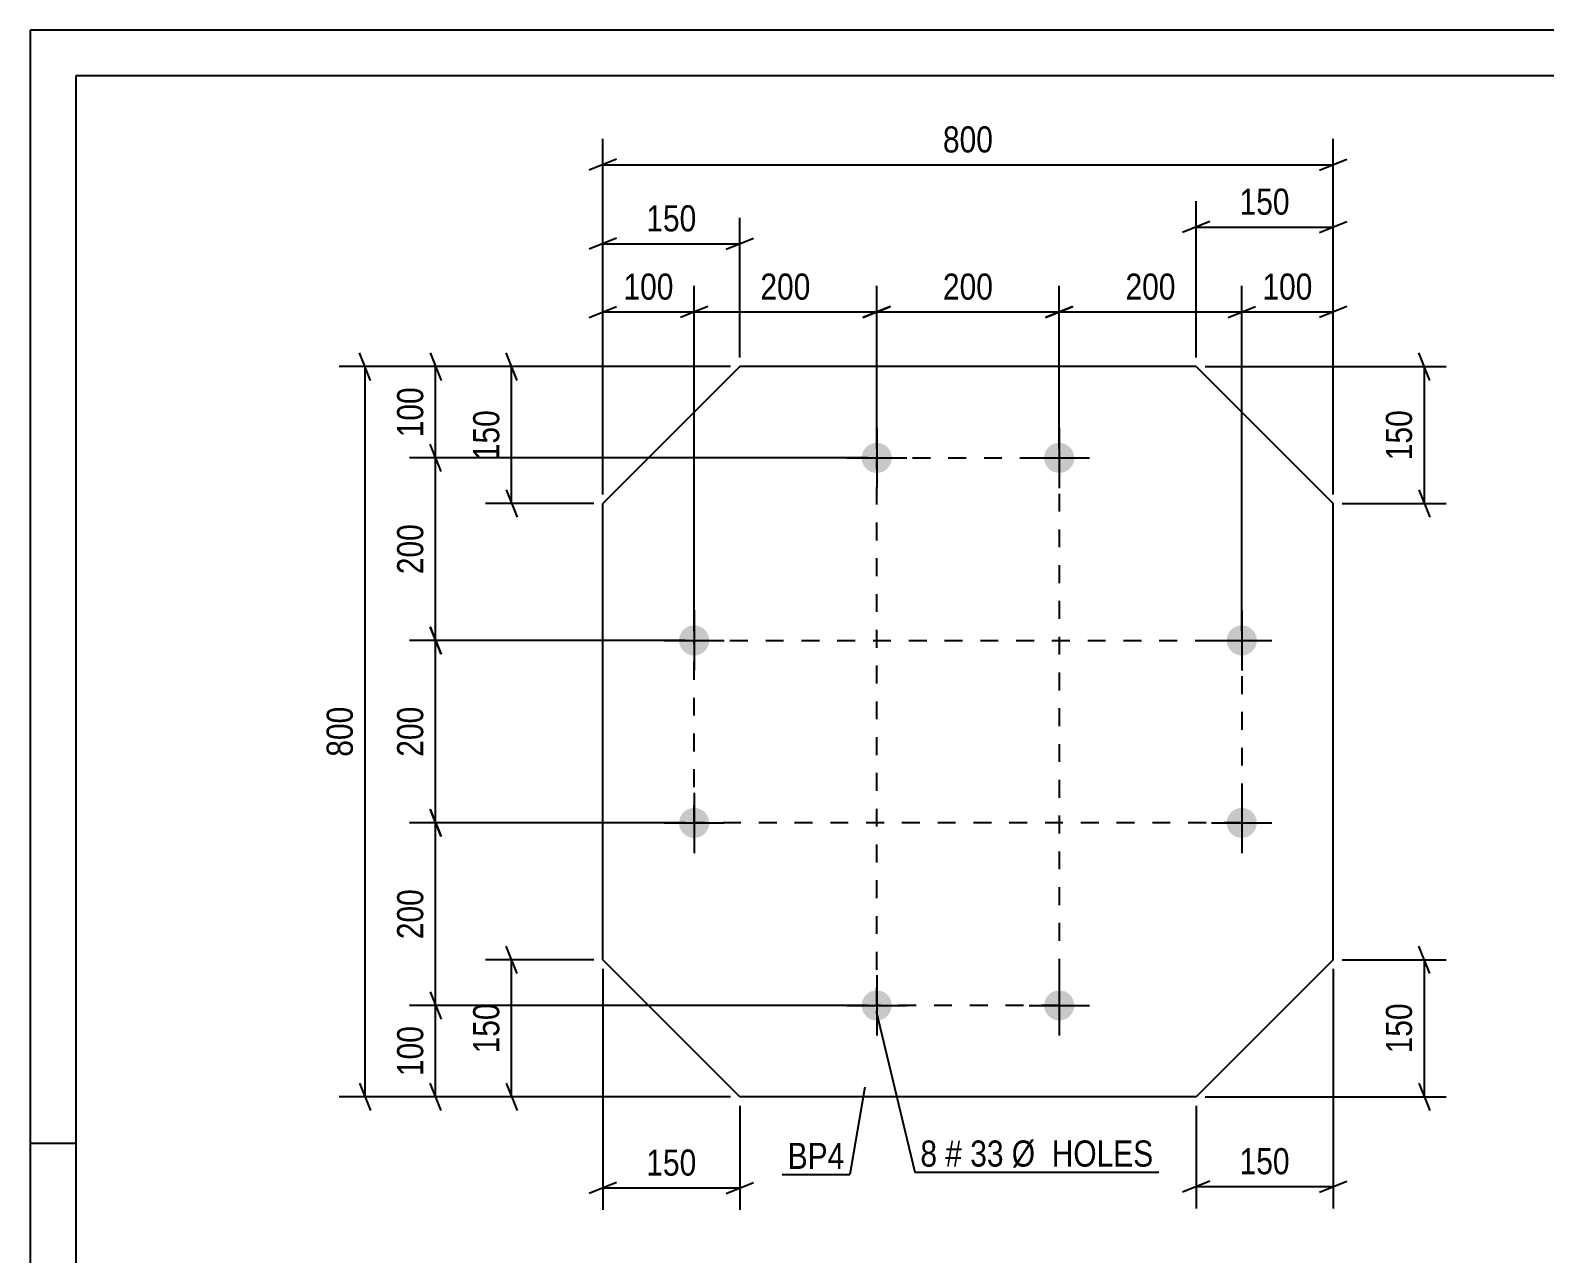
# Model space of a CAD drawing. Header units: millimetres. Extents: x 0 to 594, y 0 to 420.
# Drawn here: x 0 to 165.9, y 285.9 to 420 of the extents above; entities that cross this region are included whole.
import ezdxf

# ---------------------------------------------------------------- set-up
doc = ezdxf.new("R2010")
doc.units = ezdxf.units.MM
doc.linetypes.add('DXK_LINE_DOT2', pattern=[3.9198, 1.9599, -1.9599])
doc.styles.add('Arial Narrow', font='ARIALN.TTF', dxfattribs={"height": 0.2})

# ---------------------------------------------------------------- blocks, each defined once
blk = doc.blocks.new('Unknown-284929833-1131')
at = {"color": 5, "linetype": 'Continuous'}
for p, q in [((594, 420), (0, 420)), ((0, 420), (0, 0)), ((589, 415), (5, 415)), ((5, 415), (5, 5)), ((5, 298), (0, 298))]:
    blk.add_line(p, q, dxfattribs=at)
blk = doc.blocks.new('Bolt-284929833-6238 - 6204')
at = {"linetype": 'Continuous'}
for points in [[(92.73, 374.79, -1), (92.73, 371.49, -1)], [(112.73, 374.79, -1), (112.73, 371.49, -1)], [(72.73, 354.79, -1), (72.73, 351.49, -1)], [(132.73, 354.79, -1), (132.73, 351.49, -1)], [(72.73, 334.79, -1), (72.73, 331.49, -1)], [(132.73, 334.79, -1), (132.73, 331.49, -1)], [(92.73, 314.79, -1), (92.73, 311.49, -1)], [(112.73, 314.79, -1), (112.73, 311.49, -1)]]:
    blk.add_hatch(color=1, dxfattribs=at).paths.add_polyline_path(points)
at = {"color": 1, "linetype": 'Continuous'}
for p, q in [((92.73, 376.44), (92.73, 369.84)), ((112.73, 376.44), (112.73, 369.84)), ((89.43, 373.14), (96.03, 373.14)), ((109.43, 373.14), (116.03, 373.14)), ((72.73, 356.44), (72.73, 349.84)), ((132.73, 356.44), (132.73, 349.84)), ((69.43, 353.14), (76.03, 353.14)), ((129.43, 353.14), (136.03, 353.14)), ((72.73, 336.44), (72.73, 329.84)), ((132.73, 336.44), (132.73, 329.84)), ((69.43, 333.14), (76.03, 333.14)), ((129.43, 333.14), (136.03, 333.14)), ((92.73, 316.44), (92.73, 309.84)), ((112.73, 316.44), (112.73, 309.84)), ((89.43, 313.14), (96.03, 313.14)), ((109.43, 313.14), (116.03, 313.14))]:
    blk.add_line(p, q, dxfattribs=at)
blk = doc.blocks.new('Part-284929833-6243 - 6204')
at = {"color": 2, "linetype": 'Continuous'}
for p, q in [((77.73, 383.14), (62.73, 368.14)), ((127.73, 383.14), (77.73, 383.14)), ((127.73, 383.14), (142.73, 368.14)), ((62.73, 318.14), (62.73, 368.14)), ((142.73, 318.14), (142.73, 368.14)), ((77.73, 303.14), (62.73, 318.14)), ((142.73, 318.14), (127.73, 303.14)), ((127.73, 303.14), (77.73, 303.14))]:
    blk.add_line(p, q, dxfattribs=at)
blk = doc.blocks.new('Rectangle-284929833-11188 - 6204')
at = {"color": 1, "linetype": 'DXK_LINE_DOT2'}
blk.add_lwpolyline([(92.73, 373.14), (112.73, 373.14), (112.73, 313.14), (92.73, 313.14), (92.73, 373.14)], close=True, dxfattribs=at)
blk = doc.blocks.new('Rectangle-284929833-11198 - 6204')
at = {"color": 1, "linetype": 'DXK_LINE_DOT2'}
blk.add_lwpolyline([(72.73, 353.14), (132.73, 353.14), (132.73, 333.14), (72.73, 333.14), (72.73, 353.14)], close=True, dxfattribs=at)
blk = doc.blocks.new('StraightDimension-284929833-6245 - 6204')
at = {"color": 7, "linetype": 'Continuous'}
for p, q in [((142.73, 317.14), (142.73, 290.89)), ((127.73, 302.14), (127.73, 290.89)), ((129.23, 293.89), (126.23, 292.69)), ((141.23, 292.69), (144.23, 293.89)), ((127.73, 293.29), (142.73, 293.29))]:
    blk.add_line(p, q, dxfattribs=at)
at = {"color": 0}
blk.add_wipeout([(138.57, 294.04), (138.57, 298.24), (131.89, 298.24), (131.89, 294.04)], dxfattribs=at)
at = {"color": 3, "style": 'Arial Narrow'}
blk.add_text('150', height=2.863, dxfattribs=at).set_placement((132.49, 294.64))
blk = doc.blocks.new('StraightDimension-284929833-6440 - 6204')
at = {"color": 7, "linetype": 'Continuous'}
for p, q in [((45, 351.64), (43.8, 354.64)), ((71.73, 353.14), (41.55, 353.14)), ((44.4, 333.14), (44.4, 353.14)), ((43.8, 334.64), (45, 331.64)), ((71.73, 333.14), (41.55, 333.14))]:
    blk.add_line(p, q, dxfattribs=at)
at = {"color": 0}
blk.add_wipeout([(43.65, 346.48), (39.45, 346.48), (39.45, 339.8), (43.65, 339.8)], dxfattribs=at)
at = {"color": 3, "style": 'Arial Narrow'}
blk.add_text('200', height=2.863, rotation=90.0002, dxfattribs=at).set_placement((43.05, 340.4))
blk = doc.blocks.new('StraightDimension-284929833-6263 - 6204')
at = {"color": 7, "linetype": 'Continuous'}
for p, q in [((62.73, 317.14), (62.73, 290.74)), ((77.73, 302.14), (77.73, 290.74)), ((64.23, 293.74), (61.23, 292.54)), ((76.23, 292.54), (79.23, 293.74)), ((62.73, 293.14), (77.73, 293.14))]:
    blk.add_line(p, q, dxfattribs=at)
at = {"color": 0}
blk.add_wipeout([(73.57, 293.89), (73.57, 298.09), (66.89, 298.09), (66.89, 293.89)], dxfattribs=at)
at = {"color": 3, "style": 'Arial Narrow'}
blk.add_text('150', height=2.863, dxfattribs=at).set_placement((67.49, 294.49))
blk = doc.blocks.new('StraightDimension-284929833-6404 - 6204')
at = {"color": 7, "linetype": 'Continuous'}
for p, q in [((72.73, 354.14), (72.73, 391.98)), ((92.73, 374.14), (92.73, 391.98)), ((74.23, 389.73), (71.23, 388.53)), ((72.73, 389.13), (92.73, 389.13)), ((91.23, 388.53), (94.23, 389.73))]:
    blk.add_line(p, q, dxfattribs=at)
at = {"color": 0}
blk.add_wipeout([(86.07, 389.88), (86.07, 394.08), (79.39, 394.08), (79.39, 389.88)], dxfattribs=at)
at = {"color": 3, "style": 'Arial Narrow'}
blk.add_text('200', height=2.863, dxfattribs=at).set_placement((79.99, 390.48))
blk = doc.blocks.new('StraightDimension-284929833-6402 - 6204')
at = {"color": 7, "linetype": 'Continuous'}
for p, q in [((92.73, 374.14), (92.73, 391.98)), ((112.73, 374.14), (112.73, 391.98)), ((94.23, 389.73), (91.23, 388.53)), ((92.73, 389.13), (112.73, 389.13)), ((111.23, 388.53), (114.23, 389.73))]:
    blk.add_line(p, q, dxfattribs=at)
at = {"color": 0}
blk.add_wipeout([(106.07, 389.88), (106.07, 394.08), (99.39, 394.08), (99.39, 389.88)], dxfattribs=at)
at = {"color": 3, "style": 'Arial Narrow'}
blk.add_text('200', height=2.863, dxfattribs=at).set_placement((99.99, 390.48))
blk = doc.blocks.new('StraightDimension-284929833-6281 - 6204')
at = {"color": 7, "linetype": 'Continuous'}
for p, q in [((127.73, 384.14), (127.73, 401.29)), ((142.73, 369.14), (142.73, 401.29)), ((129.23, 399.04), (126.23, 397.84)), ((127.73, 398.44), (142.73, 398.44)), ((141.23, 397.84), (144.23, 399.04))]:
    blk.add_line(p, q, dxfattribs=at)
at = {"color": 0}
blk.add_wipeout([(138.57, 399.19), (138.57, 403.39), (131.89, 403.39), (131.89, 399.19)], dxfattribs=at)
at = {"color": 3, "style": 'Arial Narrow'}
blk.add_text('150', height=2.863, dxfattribs=at).set_placement((132.49, 399.79))
blk = doc.blocks.new('StraightDimension-284929833-6428 - 6204')
at = {"color": 7, "linetype": 'Continuous'}
for p, q in [((43.8, 314.64), (45, 311.64)), ((91.73, 313.14), (41.55, 313.14)), ((44.4, 303.14), (44.4, 313.14)), ((45, 301.64), (43.8, 304.64)), ((76.73, 303.14), (41.55, 303.14))]:
    blk.add_line(p, q, dxfattribs=at)
at = {"color": 0}
blk.add_wipeout([(43.65, 311.48), (39.45, 311.48), (39.45, 304.8), (43.65, 304.8)], dxfattribs=at)
at = {"color": 3, "style": 'Arial Narrow'}
blk.add_text('100', height=2.863, rotation=90.0002, dxfattribs=at).set_placement((43.05, 305.4))
blk = doc.blocks.new('StraightDimension-284929833-6299 - 6204')
at = {"color": 7, "linetype": 'Continuous'}
for p, q in [((62.73, 369.14), (62.73, 399.46)), ((77.73, 384.14), (77.73, 399.46)), ((64.23, 397.21), (61.23, 396.01)), ((62.73, 396.61), (77.73, 396.61)), ((76.23, 396.01), (79.23, 397.21))]:
    blk.add_line(p, q, dxfattribs=at)
at = {"color": 0}
blk.add_wipeout([(73.57, 397.36), (73.57, 401.56), (66.89, 401.56), (66.89, 397.36)], dxfattribs=at)
at = {"color": 3, "style": 'Arial Narrow'}
blk.add_text('150', height=2.863, dxfattribs=at).set_placement((67.49, 397.96))
blk = doc.blocks.new('StraightDimension-284929833-6318 - 6204')
at = {"color": 7, "linetype": 'Continuous'}
for p, q in [((153.33, 381.64), (152.13, 384.64)), ((128.73, 383.14), (155.13, 383.14)), ((152.73, 368.14), (152.73, 383.14)), ((152.13, 369.64), (153.33, 366.64)), ((143.73, 368.14), (155.13, 368.14))]:
    blk.add_line(p, q, dxfattribs=at)
at = {"color": 0}
blk.add_wipeout([(151.98, 378.98), (147.78, 378.98), (147.78, 372.29), (151.98, 372.29)], dxfattribs=at)
at = {"color": 3, "style": 'Arial Narrow'}
blk.add_text('150', height=2.863, rotation=90.0002, dxfattribs=at).set_placement((151.38, 372.89))
blk = doc.blocks.new('StraightDimension-284929833-6336 - 6204')
at = {"color": 7, "linetype": 'Continuous'}
for p, q in [((153.33, 316.64), (152.13, 319.64)), ((143.73, 318.14), (155.13, 318.14)), ((152.73, 303.14), (152.73, 318.14)), ((152.13, 304.64), (153.33, 301.64)), ((128.73, 303.14), (155.13, 303.14))]:
    blk.add_line(p, q, dxfattribs=at)
at = {"color": 0}
blk.add_wipeout([(151.98, 313.98), (147.78, 313.98), (147.78, 307.29), (151.98, 307.29)], dxfattribs=at)
at = {"color": 3, "style": 'Arial Narrow'}
blk.add_text('150', height=2.863, rotation=90.0002, dxfattribs=at).set_placement((151.38, 307.89))
blk = doc.blocks.new('StraightDimension-284929833-6354 - 6204')
at = {"color": 7, "linetype": 'Continuous'}
for p, q in [((53.33, 381.64), (52.13, 384.64)), ((76.73, 383.14), (49.88, 383.14)), ((52.73, 368.14), (52.73, 383.14)), ((52.13, 369.64), (53.33, 366.64)), ((61.73, 368.14), (49.88, 368.14))]:
    blk.add_line(p, q, dxfattribs=at)
at = {"color": 0}
blk.add_wipeout([(51.98, 378.98), (47.78, 378.98), (47.78, 372.29), (51.98, 372.29)], dxfattribs=at)
at = {"color": 3, "style": 'Arial Narrow'}
blk.add_text('150', height=2.863, rotation=90.0002, dxfattribs=at).set_placement((51.38, 372.89))
blk = doc.blocks.new('StraightDimension-284929833-6372 - 6204')
at = {"color": 7, "linetype": 'Continuous'}
for p, q in [((53.33, 316.64), (52.13, 319.64)), ((61.73, 318.14), (49.88, 318.14)), ((52.73, 303.14), (52.73, 318.14)), ((52.13, 304.64), (53.33, 301.64)), ((76.73, 303.14), (49.88, 303.14))]:
    blk.add_line(p, q, dxfattribs=at)
at = {"color": 0}
blk.add_wipeout([(51.98, 313.98), (47.78, 313.98), (47.78, 307.29), (51.98, 307.29)], dxfattribs=at)
at = {"color": 3, "style": 'Arial Narrow'}
blk.add_text('150', height=2.863, rotation=90.0002, dxfattribs=at).set_placement((51.38, 307.89))
blk = doc.blocks.new('StraightDimension-284929833-6390 - 6204')
at = {"color": 7, "linetype": 'Continuous'}
for p, q in [((132.73, 354.14), (132.73, 391.98)), ((142.73, 369.14), (142.73, 391.98)), ((131.23, 388.53), (134.23, 389.73)), ((132.73, 389.13), (142.73, 389.13)), ((144.23, 389.73), (141.23, 388.53))]:
    blk.add_line(p, q, dxfattribs=at)
at = {"color": 0}
blk.add_wipeout([(141.07, 389.88), (141.07, 394.08), (134.39, 394.08), (134.39, 389.88)], dxfattribs=at)
at = {"color": 3, "style": 'Arial Narrow'}
blk.add_text('100', height=2.863, dxfattribs=at).set_placement((134.99, 390.48))
blk = doc.blocks.new('StraightDimension-284929833-6400 - 6204')
at = {"color": 7, "linetype": 'Continuous'}
for p, q in [((112.73, 374.14), (112.73, 391.98)), ((132.73, 354.14), (132.73, 391.98)), ((114.23, 389.73), (111.23, 388.53)), ((112.73, 389.13), (132.73, 389.13)), ((131.23, 388.53), (134.23, 389.73))]:
    blk.add_line(p, q, dxfattribs=at)
at = {"color": 0}
blk.add_wipeout([(126.07, 389.88), (126.07, 394.08), (119.39, 394.08), (119.39, 389.88)], dxfattribs=at)
at = {"color": 3, "style": 'Arial Narrow'}
blk.add_text('200', height=2.863, dxfattribs=at).set_placement((119.99, 390.48))
blk = doc.blocks.new('StraightDimension-284929833-6406 - 6204')
at = {"color": 7, "linetype": 'Continuous'}
for p, q in [((62.73, 369.14), (62.73, 391.98)), ((72.73, 354.14), (72.73, 391.98)), ((61.23, 388.53), (64.23, 389.73)), ((62.73, 389.13), (72.73, 389.13)), ((74.23, 389.73), (71.23, 388.53))]:
    blk.add_line(p, q, dxfattribs=at)
at = {"color": 0}
blk.add_wipeout([(71.07, 389.88), (71.07, 394.08), (64.39, 394.08), (64.39, 389.88)], dxfattribs=at)
at = {"color": 3, "style": 'Arial Narrow'}
blk.add_text('100', height=2.863, dxfattribs=at).set_placement((64.99, 390.48))
blk = doc.blocks.new('StraightDimension-284929833-6417 - 6204')
at = {"color": 7, "linetype": 'Continuous'}
for p, q in [((62.73, 369.14), (62.73, 408.11)), ((142.73, 369.14), (142.73, 408.11)), ((64.23, 405.86), (61.23, 404.66)), ((62.73, 405.26), (142.73, 405.26)), ((141.23, 404.66), (144.23, 405.86))]:
    blk.add_line(p, q, dxfattribs=at)
at = {"color": 0}
blk.add_wipeout([(106.07, 406.01), (106.07, 410.21), (99.39, 410.21), (99.39, 406.01)], dxfattribs=at)
at = {"color": 3, "style": 'Arial Narrow'}
blk.add_text('800', height=2.863, dxfattribs=at).set_placement((99.99, 406.61))
blk = doc.blocks.new('StraightDimension-284929833-6438 - 6204')
at = {"color": 7, "linetype": 'Continuous'}
for p, q in [((45, 331.64), (43.8, 334.64)), ((71.73, 333.14), (41.55, 333.14)), ((44.4, 313.14), (44.4, 333.14)), ((43.8, 314.64), (45, 311.64)), ((91.73, 313.14), (41.55, 313.14))]:
    blk.add_line(p, q, dxfattribs=at)
at = {"color": 0}
blk.add_wipeout([(43.65, 326.48), (39.45, 326.48), (39.45, 319.8), (43.65, 319.8)], dxfattribs=at)
at = {"color": 3, "style": 'Arial Narrow'}
blk.add_text('200', height=2.863, rotation=90.0002, dxfattribs=at).set_placement((43.05, 320.4))
blk = doc.blocks.new('StraightDimension-284929833-6442 - 6204')
at = {"color": 7, "linetype": 'Continuous'}
for p, q in [((45, 371.64), (43.8, 374.64)), ((91.73, 373.14), (41.55, 373.14)), ((44.4, 353.14), (44.4, 373.14)), ((43.8, 354.64), (45, 351.64)), ((71.73, 353.14), (41.55, 353.14))]:
    blk.add_line(p, q, dxfattribs=at)
at = {"color": 0}
blk.add_wipeout([(43.65, 366.48), (39.45, 366.48), (39.45, 359.8), (43.65, 359.8)], dxfattribs=at)
at = {"color": 3, "style": 'Arial Narrow'}
blk.add_text('200', height=2.863, rotation=90.0002, dxfattribs=at).set_placement((43.05, 360.4))
blk = doc.blocks.new('StraightDimension-284929833-6444 - 6204')
at = {"color": 7, "linetype": 'Continuous'}
for p, q in [((43.8, 384.64), (45, 381.64)), ((76.73, 383.14), (41.55, 383.14)), ((44.4, 373.14), (44.4, 383.14)), ((45, 371.64), (43.8, 374.64)), ((91.73, 373.14), (41.55, 373.14))]:
    blk.add_line(p, q, dxfattribs=at)
at = {"color": 0}
blk.add_wipeout([(43.65, 381.48), (39.45, 381.48), (39.45, 374.8), (43.65, 374.8)], dxfattribs=at)
at = {"color": 3, "style": 'Arial Narrow'}
blk.add_text('100', height=2.863, rotation=90.0002, dxfattribs=at).set_placement((43.05, 375.4))
blk = doc.blocks.new('StraightDimension-284929833-6455 - 6204')
at = {"color": 7, "linetype": 'Continuous'}
for p, q in [((37.28, 381.64), (36.08, 384.64)), ((76.73, 383.14), (33.83, 383.14)), ((36.68, 303.14), (36.68, 383.14)), ((36.08, 304.64), (37.28, 301.64)), ((76.73, 303.14), (33.83, 303.14))]:
    blk.add_line(p, q, dxfattribs=at)
at = {"color": 0}
blk.add_wipeout([(35.93, 346.48), (31.73, 346.48), (31.73, 339.8), (35.93, 339.8)], dxfattribs=at)
at = {"color": 3, "style": 'Arial Narrow'}
blk.add_text('800', height=2.863, rotation=90.0002, dxfattribs=at).set_placement((35.33, 340.4))
blk = doc.blocks.new('Mark-284929833-6234 - 6204')
at = {"color": 0}
for points in [[(99.35, 295.48), (99.35, 298.48), (97.52, 298.48), (97.52, 295.48)], [(102.08, 295.48), (102.08, 298.48), (100.25, 298.48), (100.25, 295.48)], [(106.63, 295.48), (106.63, 298.48), (102.98, 298.48), (102.98, 295.48)], [(123.06, 295.48), (123.06, 298.48), (107.53, 298.48), (107.53, 295.48)]]:
    blk.add_wipeout(points, dxfattribs=at)
for points in [[(99.35, 295.48), (99.35, 298.48), (97.52, 298.48), (97.52, 295.48)], [(102.08, 295.48), (102.08, 298.48), (100.25, 298.48), (100.25, 295.48)], [(106.63, 295.48), (106.63, 298.48), (102.98, 298.48), (102.98, 295.48)], [(123.06, 295.48), (123.06, 298.48), (107.53, 298.48), (107.53, 295.48)]]:
    blk.add_wipeout(points, dxfattribs=at)
at = {"color": 7, "linetype": 'Continuous'}
for p, q in [((92.69, 312.51), (96.92, 294.88)), ((96.92, 294.88), (123.66, 294.88))]:
    blk.add_line(p, q, dxfattribs=at)
at = {"color": 3, "style": 'Arial Narrow'}
for s, height, p in [('8', 2.86, (97.52, 295.48)), ('#', 2.86, (100.25, 295.48)), ('33', 2.863, (102.98, 295.48)), ('Ø  HOLES', 2.863, (107.53, 295.48))]:
    blk.add_text(s, height=height, dxfattribs=at).set_placement(p)
blk = doc.blocks.new('Mark-284929833-6239 - 6204')
at = {"color": 0}
blk.add_wipeout([(89.19, 295.22), (89.19, 298.22), (82.98, 298.22), (82.98, 295.22)], dxfattribs=at)
blk.add_wipeout([(89.19, 295.22), (89.19, 298.22), (82.98, 298.22), (82.98, 295.22)], dxfattribs=at)
at = {"color": 30, "linetype": 'Continuous'}
for p in [(91.43, 304.18), (82.38, 294.62)]:
    blk.add_line(p, (89.79, 294.62), dxfattribs=at)
at = {"color": 3, "style": 'Arial Narrow'}
blk.add_text('BP4', height=2.863, dxfattribs=at).set_placement((82.98, 295.22))

msp = doc.modelspace()

# ---------------------------------------------------------------- block references
for name in ['Unknown-284929833-1131', 'Part-284929833-6243 - 6204', 'Bolt-284929833-6238 - 6204', 'Rectangle-284929833-11188 - 6204', 'Rectangle-284929833-11198 - 6204']:
    msp.add_blockref(name, (0, 0))

# ---------------------------------------------------------------- next in the draw order: block references
for name in ['StraightDimension-284929833-6281 - 6204', 'StraightDimension-284929833-6440 - 6204', 'StraightDimension-284929833-6263 - 6204', 'StraightDimension-284929833-6245 - 6204', 'Mark-284929833-6234 - 6204']:
    msp.add_blockref(name, (0, 0))

# ---------------------------------------------------------------- next in the draw order: block references
for name in ['StraightDimension-284929833-6404 - 6204', 'StraightDimension-284929833-6318 - 6204', 'StraightDimension-284929833-6336 - 6204', 'StraightDimension-284929833-6428 - 6204']:
    msp.add_blockref(name, (0, 0))

# ---------------------------------------------------------------- next in the draw order: block references
for name in ['StraightDimension-284929833-6299 - 6204', 'StraightDimension-284929833-6402 - 6204', 'StraightDimension-284929833-6390 - 6204', 'StraightDimension-284929833-6372 - 6204', 'Mark-284929833-6239 - 6204']:
    msp.add_blockref(name, (0, 0))

# ---------------------------------------------------------------- next in the draw order: block references
for name in ['StraightDimension-284929833-6400 - 6204', 'StraightDimension-284929833-6354 - 6204', 'StraightDimension-284929833-6438 - 6204']:
    msp.add_blockref(name, (0, 0))

# ---------------------------------------------------------------- next in the draw order: block references
msp.add_blockref('StraightDimension-284929833-6406 - 6204', (0, 0))

# ---------------------------------------------------------------- next in the draw order: block references
msp.add_blockref('StraightDimension-284929833-6417 - 6204', (0, 0))

# ---------------------------------------------------------------- next in the draw order: block references
msp.add_blockref('StraightDimension-284929833-6442 - 6204', (0, 0))

# ---------------------------------------------------------------- next in the draw order: block references
msp.add_blockref('StraightDimension-284929833-6444 - 6204', (0, 0))

# ---------------------------------------------------------------- next in the draw order: block references
msp.add_blockref('StraightDimension-284929833-6455 - 6204', (0, 0))

doc.saveas('drawing.dxf')
